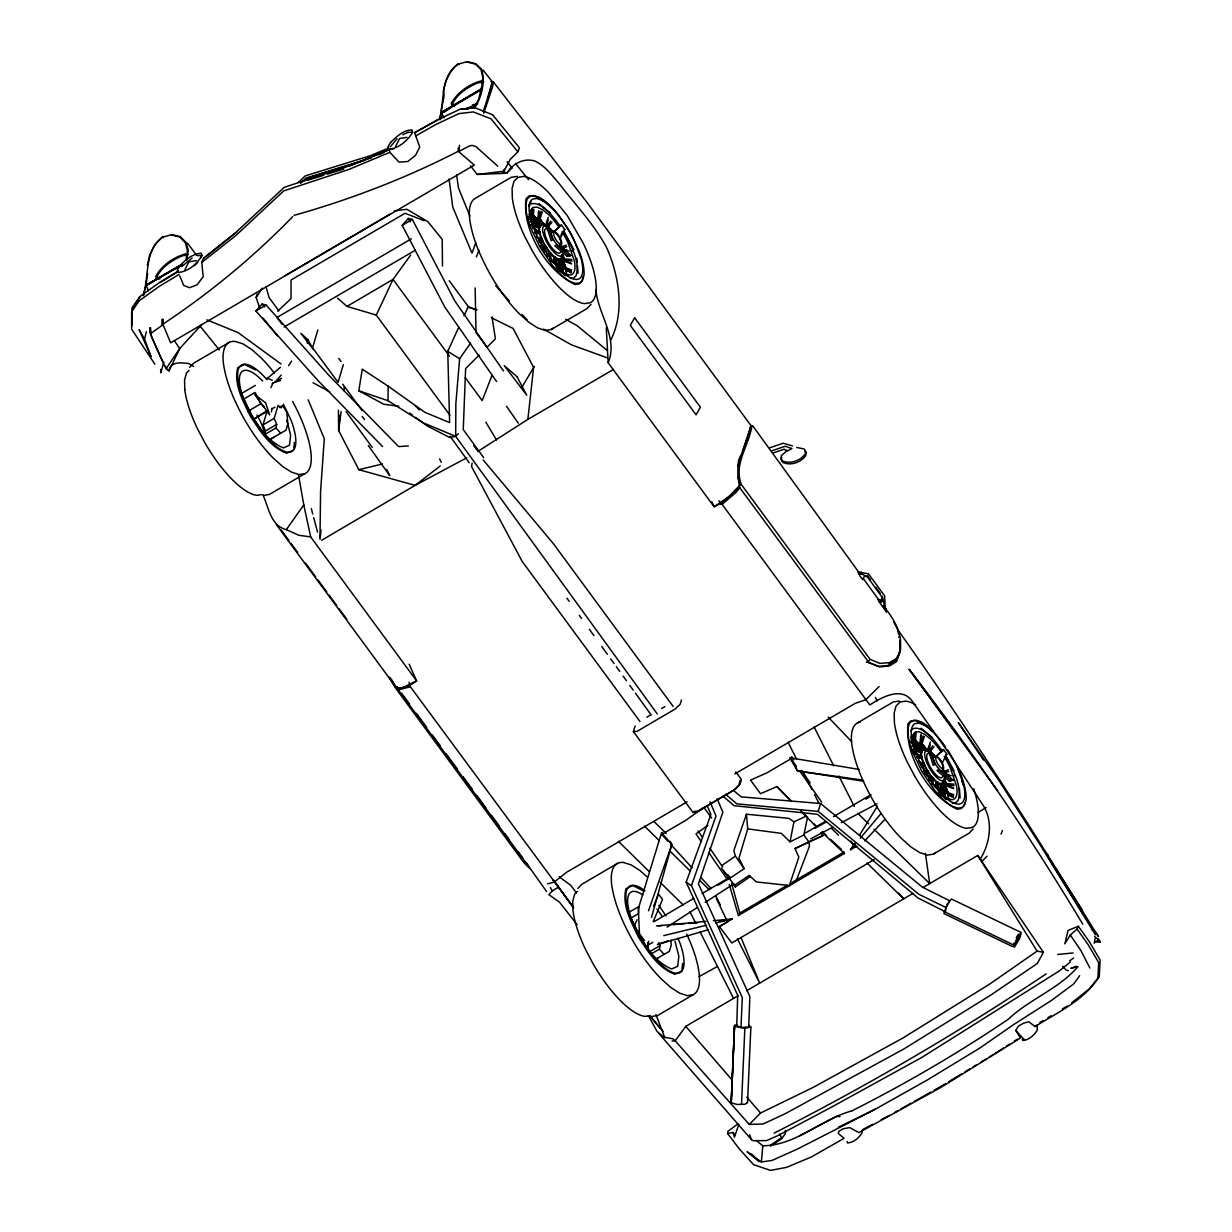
<?xml version="1.0" encoding="UTF-8"?>
<svg xmlns="http://www.w3.org/2000/svg" width="1232" height="1232" viewBox="0 0 1232 1232"><rect width="100%" height="100%" fill="white"/><g stroke="black" fill="none" stroke-linecap="round" stroke-linejoin="round"><path stroke-width="1.5" d="M1078.339 926.233L1077.061 929.067L1070.3 934.996L1064.818 943.82L1068.052 930.422L1078.339 926.233L1089.381 941.772L1100.084 959.928L1099.298 976.329C1084.668 1000.168 1057.903 1012.196 1035.049 1026.549L1035.049 1025.424M657.272 713.959L455.671 436.344L455.855 403.634L459.628 358.728L470.609 343.004M319.981 539.339L320.566 491.707L324.293 438.7L308.2 399.83M458.319 433.679L455.671 436.344L423.146 422.792L387.972 400.677L388.188 386.186L362.27 369.169L358.82 390.775L383.737 404.235L398.829 406.267M550.103 260.121L550.365 252.514L550.796 261.122M932.177 784.769L932.439 777.176L932.824 783.922M532.809 209.24L532.286 222.099L531.577 209.686M914.883 733.902L914.36 746.761L913.651 734.349M734.534 1025.424L731.3 1101.054L734.534 1025.424L736.813 1024.654M647.924 942.434L647.601 949.918L648.71 941.156M731.223 1102.086L734.565 1026.348L744.852 1028.243L750.873 1027.088L748.733 1025.193M741.541 1103.841L744.852 1028.243M747.531 1102.825L750.873 1027.088M717.132 798.675L722.845 812.242L698.421 883.883L749.857 996.488L748.717 1026.903L740.971 1027.534L742.311 997.643L691.445 885.623L686.162 882.204L710.895 814.568L707.214 805.682M1097.866 978.778L1098.667 962.592L1088.102 944.605L1077.061 929.067M538.923 211.288L538.261 224.039L542.326 211.966M921.089 734.118L920.335 748.686L924.4 736.628M731.438 1101.901L731.377 1102.886L737.075 1104.442L745.129 1104.226L747.193 1102.578M1037.144 1024.839L1037.282 1030.168C1034.249 1035.219 1028.812 1040.193 1022.699 1040.409L1022.252 1038.961M149.981 327.635L149.703 332.424L162.593 361.315M557.526 269.993L558.296 258.72M939.6 794.655L940.37 783.383M912.034 741.803L912.465 735.627L914.883 732.208L919.041 731.731L924.57 734.241L930.961 739.493A39.393 13.198 59.7 0 1 940.986 751.643M339.123 424.824L338.646 430.538L358.805 469.685L415.122 485.377L466.82 457.765M339.447 421.021L339.924 415.323M533.887 209.44L532.825 222.068L531.577 209.378M538.584 210.98L537.522 223.608L541.048 211.196M916.115 732.285L914.899 746.715L913.651 734.026M920.658 735.627L919.596 748.255L923.122 735.843M150.504 327.727L151.474 336.351L157.511 350.55L166.074 368.661L169.03 370.878L179.703 348.564L201.725 324.57M1079.663 975.698L1073.734 983.891L1051.45 1000.446L1013.197 1024.885L979.948 1047.97L928.297 1079.417L875.382 1109.17L798.043 1148.763L772.156 1160.405L761.361 1162.007L762.808 1145.729L756.109 1140.509M320.32 537.429L321.013 529.806M1035.049 1026.549L1028.828 1021.775L1023.453 1023.238L1018.31 1026.256L1015.769 1030.399L1020.389 1038.083L941.356 1087.132L858.935 1132.593L849.68 1127.619L843.15 1128.774L838.961 1131.222L838.191 1133.348L844.074 1138.337L811.642 1156.833L786.678 1167.335L770.493 1170.4L753.522 1164.625L739.215 1148.809L727.635 1133.594L727.85 1131.376L737.999 1123.846M885.038 603.695L884.638 595.888L868.36 573.665L857.919 572.279L862.261 572.587M293.786 448.048L294.402 442.319M682.004 969.122L682.62 963.378M478.293 451.128L527.866 419.388L533.61 367.382L513.097 328.436L491.414 317.764M558.496 269.485L559.79 258.643L558.327 269.947L564.071 274.12M940.57 794.147L941.864 783.306L940.401 794.609L943.235 796.657M271.425 411.965L271.887 408.254M341.125 411.519L338.646 430.538L338.415 410.148M343.867 390.59L344.359 386.786M534.534 232.478L539.862 231.739L539.647 233.372L536.028 233.803M781.735 457.472L781.365 460.291L782.874 462.447C790.698 466.004 801.093 462.524 805.774 455.47L806.205 452.745L804.712 450.589M916.608 757.126L921.936 756.402L921.721 758.034L918.102 758.465M307.322 343.358L307.831 339.632L300.885 333.302L313.375 349.518L307.831 339.632M526.002 862.477L546.592 891.568M737.706 466.743L738.63 460.198L740.74 455.501M949.164 902.209L946.007 907.522L945.391 911.788L918.086 898.02L817.386 814.26L734.041 805.697L723.092 796.242M1013.797 943.281C1014.937 949.194 1023.176 925.648 1016.277 937.66M154.385 280.942L145.93 285.254L147.655 273.55M480.834 93.632L482.852 77.354L481.019 69.67L475.352 64.095L467.005 61.954M185.909 260.46L187.449 250.466L185.308 242.673L179.887 237.114L171.464 234.927M449.896 108.093C433.063 121.829 447.031 98.868 443.335 91.645C444.998 81.066 449.526 70.763 458.181 64.095L467.421 61.6L475.845 63.741L481.65 69.3C485.3 81.99 481.958 97.297 474.382 108.046M472.118 463.078L471.563 466.62L522.276 561.561L639.962 721.505M186.679 260.476L188.265 250.358L186.017 242.396L180.396 236.667L171.879 234.588L162.47 237.191C144.036 250.774 149.395 275.321 143.42 294.571M490.952 81.358L493.462 82.051L492.6 86.918L483.714 113.298M1094.278 943.296L1095.125 938.476M1013.058 946.792L943.851 913.528L947.316 903.965L951.443 899.021L1020.681 932.239M491.907 83.514L488.365 96.835M738.03 476.784L739.523 486.363L735.011 491.891L720.951 503.873L718.887 500.731M793.932 821.852L788.942 818.356L746.469 814.213L747.685 828.89L781.365 833.356L790.02 841.841L793.932 821.852L806.375 816.015M274.751 436.759L269.408 439.747L264.757 434.526L265.465 430.984L263.001 424.901L266.867 411.873M264.757 434.526L275.968 427.966L276.676 424.424L274.197 418.356L278.078 405.313M651.389 953.83L659.382 949.148L660.09 945.591L658.858 942.557M820.758 832.755L822.899 835.65L808.839 841.779L803.88 835.019L807.561 817.078M577.161 924.755L559.467 902.117L548.841 894.617L552.259 890.936L558.435 887.163L410.379 686.778L408.962 682.143M440.348 119.612L441.949 112.851L480.819 89.982M143.451 295.665L145.853 285.531L182.259 264.326L146.531 285.116M146.331 331.654L144.575 339.123L151.043 356.695L139.108 329.591L143.543 337.476M442.072 112.127L481.019 89.335L478.647 99.469L473.904 108.123M147.347 264.988L149.888 254.516L155.155 244.367L162.547 236.914L163.471 237.653M439.809 119.335L441.456 112.62L481.05 89.335M543.928 252.622L545.607 245.876L544.359 252.776M926.433 775.559L927.681 770.539L926.926 775.652M439.347 119.612C445.014 100.731 439.562 76.831 458.273 63.818L459.182 64.557M163.81 361.962L160.868 372.865L160.622 369.415M583.152 276.445L581.812 281.266L579.009 283.945L574.99 284.546C546.546 270.855 522.168 230.692 525.956 199.014L528.697 196.242L532.763 195.78L537.86 197.428M651.466 917.486L671.856 844.397L670.023 841.379M964.779 802.71L963.886 805.913L961.083 808.608L957.064 809.208C928.62 795.502 904.242 755.339 908.03 723.677L910.771 720.905L914.837 720.427L924.339 724.909M439.47 119.442L441.456 112.62L443.951 117.887M720.273 503.672L714.098 506.752L608.177 362.778C618.495 337.953 598.059 314.36 595.872 289.797M259.582 307.784L256.164 297.451L257.18 294.017M317.856 329.991L312.558 347.794L338.076 382.351L343.343 364.626M735.827 771.925L741.448 779.563L739.985 784.476L735.242 789.342L697.358 811.78L693.077 812.566L633.417 731.592L635.096 725.941M681.45 699.976L680.187 704.211L675.059 709.108L637.175 731.284L633.417 731.592M667.99 841.379L661.661 834.434L662.262 832.416M747.685 828.89L738.954 858.18L744.143 868.683L729.452 878.57L721.49 868.052M791.36 801.401L776.822 786.617L760.529 793.716L750.519 780.118L766.751 772.926L791.021 758.712L791.622 756.694L793.808 759.79M946.007 907.522L918.887 894.293L818.233 811.411L820.589 803.51L741.125 796.873L733.81 790.651M546.099 226.873L548.225 219.927M928.173 751.52L930.299 744.575M504.227 169.277L503.18 172.511L510.233 159.39L517.84 151.813L519.457 147.855L492.523 114.638M749.118 875.444L750.411 876.46L735.335 886.917L734.426 885.331L749.118 875.444L756.433 881.927L789.342 885.515L798.844 857.102L794.994 848.586L808.839 841.779M545.345 225.933L548.24 217.309M927.419 750.581L930.314 741.957M543.82 251.128L545.607 245.876M926.495 774.035L927.681 770.539M746.469 814.213L733.825 850.634L735.427 856.101L744.143 868.683M738.815 1124.57L734.426 1137.198L732.978 1132.439L727.635 1133.594M742.665 450.912L750.996 425.641L587.156 202.587L493.462 82.051M648.509 910.802L671.856 844.397L661.553 832.74L638.315 908.677L639.47 933.748L644.505 940.601M691.445 885.623L716.008 816.031L710.063 801.832M472.056 253.022L475.721 242.95M476.43 256.857L478.878 250.142M795.949 881.481L809.455 846.245L808.916 842.211L822.899 835.65M1001.046 834.141L1002.417 830.553M491.953 375.544L482.174 400.6L465.249 377.593M179.764 275.953L183.614 285.3L189.42 287.734L197.028 284.854L203.188 276.707L201.771 262.431L203.557 258.119L236.282 232.078L284.253 187.31L349.38 165.873L389.204 149.457L389.897 152.306L398.968 162.116L407.746 161.515L415.446 155.448L419.758 147.07L414.599 132.686L436.806 120.166L459.859 109.325L474.459 107.554L492.477 114.715M653.622 906.121L658.596 894.124L662.523 899.437L653.237 921.675M483.314 111.496L485.5 106.476M483.421 111.588L492.43 81.866L483.16 70.132M388.188 386.186L424.948 412.35L449.618 422.561L447.755 351.32L458.597 327.65M464.017 315.808L467.883 307.353L476.969 309.571M552.152 262L554.415 257.118L556.202 257.827L553.538 262.878M634.064 926.233L637.067 919.75M934.226 786.663L936.489 781.766L938.276 782.474L935.612 787.525M449.926 415.184L376.284 315.099L393.023 279.418L410.703 254.978M611.041 339.57C624.901 311.219 619.018 276.492 607.068 248.479C594.471 224.517 575.375 204.912 559.128 183.506C551.782 175.252 545.021 165.689 534.673 160.961C523.538 157.696 512.543 163.856 506.722 173.235L477.2 174.436L470.424 165.781M270.855 387.664L273.242 382.69M913.744 749.225L922.106 751.736L921.474 752.983L914.283 750.473M184.846 269.9L188.85 261.862L196.335 260.63M395.472 146.608L399.568 138.523L406.96 137.337M560.868 235.004L564.764 229.491L561.407 224.917L553.276 232.14M559.975 238.746L564.764 229.491M942.049 763.409L946.838 754.138L943.481 749.58L935.35 756.787M898.066 655.747L895.11 661.368L887.933 665.496L878.293 666.42L868.129 662.231L879.771 666.912L889.258 665.973L896.48 661.707L900.53 650.573L900.084 640.809M923.199 887.41L977.731 855.455L1043.396 952.29L1037.344 963.486L990.682 995.148L904.026 1048.894L785.308 1113.666L763.132 1123.984L749.272 1124.446L675.198 1040.824L672.872 1038.776L663.832 1037.144L657.103 1031.507L648.448 1015.738M882.42 596.38L881.434 600.046L878.277 599.768L878.986 601.632L881.681 601.77L882.682 597.982L867.497 577.007L867.328 575.359L870.562 579.856M729.236 884.407L738.399 915.515L739.801 913.02L787.094 885.331M480.911 88.843L482.251 86.471M553.445 262.508L556.202 257.827M935.519 787.171L938.276 782.474M521.583 387.787L534.257 366.458M390.221 146.901L397.043 138.769M856.995 845.999L850.557 849.741L854.515 843.304M859.474 835.265L877.323 806.298M288.611 365.688L291.584 361.13M256.164 297.451L262.339 288.103M132.825 307.938L140.094 296.943M166.074 368.661L179.703 348.564L174.559 341.064M269.408 439.747L285.947 430.199L287.811 423.962L286.871 412.381L282.698 405.605L281.142 407.884L279.094 406.175M528.867 205.097L531.038 201.971M262.832 494.663C268.699 507.168 270.578 525.941 286.332 529.621L303.796 504.951L298.606 475.367M738.461 995.533L685.747 1026.348L675.198 1040.824L672.118 1041.009M1070.331 961.961L1059.736 970.662L921.829 1057.426L832.016 1106.86L777.7 1135.735L766.52 1140.586L753.199 1140.74L751.428 1139.585L659.028 1033.679M1099.298 976.329L1089.565 988.68L1071.763 1002.725M546.392 226.626L550.812 221.113M739.046 486.948L739.801 487.78L736.058 492.43L722.106 504.319L720.951 503.873L726.526 498.667M928.466 751.274L932.886 745.76M739.724 485.316L728.728 496.835L714.098 506.752L711.865 501.747M850.557 849.741L855.408 843.966M860.275 838.191L880.942 813.644M547.362 227.627L552.028 222.207M929.436 752.29L934.102 746.869M281.204 375.113L275.059 382.12L272.18 383.599M496.588 381.566L444.644 306.83L402.202 225.333L408.362 218.434L412.335 219.404L454.777 300.901L503.472 370.955M539.385 241.256L541.88 238.484L541.972 240.209L539.477 242.658M921.459 765.919L923.954 763.132L924.046 764.872L921.551 767.305M382.598 446.554L318.21 380.842L255.856 311.003L262.093 304.042L266.081 305.012L328.436 374.851L398.105 446.092M879.124 686.547L865.742 699.73L855.27 703.318L734.749 773.973M1077.861 966.75C1058.611 989.08 1029.459 999.152 1008.253 1019.28C957.895 1053.314 905.227 1083.991 850.958 1111.341M479.618 90.336L481.743 88.026M864.71 840.886L885.1 819.188M986.971 856.194L982.304 861.076L980.333 858.827C990.497 842.796 993.562 819.665 981.95 803.51L947.439 751.15L912.974 702.317C902.532 685.623 882.127 697.066 869.807 704.904L722.106 504.319M151.767 332.794L163.24 324.555L163.225 319.673M189.559 367.367L193.686 363.178L229.337 342.296M591.037 304.427L586.909 308.616L551.258 329.483L545.299 330.453L537.66 327.943L528.867 322.307L519.288 313.729A74.936 25.102 59.7 0 1 490.736 275.306C481.081 257.95 472.688 239.485 469.731 219.681A74.952 25.117 59.7 0 1 475.598 198.167L511.249 177.285L517.209 176.361M577.777 888.426L581.904 884.237L617.555 863.37M973.111 829.074L968.983 833.263L933.332 854.13L927.373 855.116L919.734 852.606L910.941 846.969L901.362 838.391A74.936 25.102 59.7 0 1 872.81 799.953C863.155 782.597 854.762 764.148 851.805 744.344A74.952 25.117 59.7 0 1 860.46 721.983M507.091 161.762L511.958 167.922L506.722 173.235L503.226 171.325L477.2 174.436M749.272 1124.446L760.56 1113.004L813.289 1087.332L903.102 1037.898L989.681 984.075L1037.067 951.15L1043.396 952.29M189.112 370.401L186.463 373.034L184.569 379.995L184.785 389.558M479.156 355.047L465.619 368.537L463.263 429.598L483.56 457.457M487.287 346.962L495.403 338.877L492.03 316.809M577.331 891.46L574.682 894.093L572.788 901.054L573.003 910.617A72.426 24.27 59.7 0 0 585.6 949.595L593.069 963.809A72.426 24.27 59.7 0 0 645.168 1016.385L649.48 1015.769M194.363 265.727L197.767 262.37M181.766 266.574L192.069 258.073M300.639 183.306L306.013 178.101L371.525 157.835M303.565 181.089L306.244 178.486L364.487 160.468M298.452 182.428L305.182 175.93L370.724 155.571L388.157 148.225M292.723 216.647C253.484 257.011 209.733 293.108 162.87 324.185L170.632 342.85L474.351 165.073L458.227 151.305L458.227 147.917M553.461 232.509L561.407 224.917M935.535 757.172L943.481 749.58M277.754 311.157L291.029 298.621L291.06 280.003L405.035 213.275L424.208 220.667M735.473 491.306L721.567 502.394M539.077 241.025L541.88 238.484M921.151 765.688L923.954 763.132M267.39 378.393L280.403 367.321M781.227 1137.921L770.601 1145.19M205.898 256.81L236.821 232.016M201.771 262.431L235.743 235.651L283.714 190.898L348.841 169.462L389.897 152.306M751.505 425.502L750.611 426.21C747.377 446.138 731.977 464.341 740.263 485.054M440.255 465.973L415.122 485.377L321.598 540.294M942.603 781.719L943.727 780.872M1100.376 941.987L1095.34 942.003L1098.559 939.954L1100.376 941.987L1098.205 938.815M707.892 825.332L696.003 833.925L701.362 841.718M1069.638 960.868L1073.642 958.003M787.171 450.358L781.257 455.809L780.888 458.627L782.32 460.83C790.143 464.387 800.507 460.891 805.22 453.853L805.651 451.143L804.142 448.972L796.719 447.478M721.86 865.511L735.427 856.101M411.396 684.468L416.601 680.896L409.163 664.187M866.312 662.308L869.345 660.337M667.066 927.095L697.297 907.507M705.258 902.348L733.887 883.791M994.085 1054.115L1003.433 1048.093M1006.559 1046.076L1009.67 1044.074M1014.352 1041.055L1017.463 1039.053M1046.199 973.881C958.758 1032.339 867.898 1085.438 774.127 1133.117M861.584 572.295L858.535 574.189L862.492 574.312L867.497 577.007M977.946 812.581L986.077 807.545M789.342 885.515L791.468 884.206M945.668 1083.59L934.164 1090.212M948.886 1081.634L961.807 1073.765M965.041 1071.809L969.877 1068.852M973.111 1066.897L976.329 1064.925M981.18 1061.984L986.016 1059.027M989.25 1057.071L992.484 1055.1M178.548 270.917L159.929 282.22L139.601 296.773L131.978 308.015L132.07 325.618M160.252 282.451L177.654 271.918M179.117 274.397L159.298 286.363L139.062 300.87L131.639 311.865L131.624 329.16L154.909 364.256M1039.87 1022.514L1043.088 1020.573M1047.908 1017.663L1051.127 1015.738M1062.369 1008.946L1067.189 1006.036M717.886 885.284L729.406 878.416M281.635 378.224L275.059 382.12L280.557 380.519M441.533 112.358L481.127 89.058M390.205 213.998L284.638 275.906M874.196 859.613L731.793 942.957L719.396 926.556L732.301 918.964L713.343 920.704M458.227 151.305C405.959 178.163 350.689 199.43 294.078 215.354M255.856 311.003L266.081 305.012M402.202 225.333L412.335 219.404M411.365 238.808L276.984 317.471L282.066 324.278M284.099 327.004L415.169 250.296M337.553 298.129L346.977 306.383L393.023 279.418L449.449 356.11M240.594 394.04L255.363 385.4M243.613 399.168L255.101 392.454L260.814 403.773L264.495 407.253M547.778 224.116L552.675 239.886L551.151 240.764L546.269 224.994L547.778 224.116L550.889 232.371M547.301 229.429L548.81 228.551M247.694 411.442L260.814 403.773M266.651 410.964L253.407 419.373L268.16 410.733M271.671 409.055L274.875 407.191M279.495 407.484L282.698 405.605M263.001 424.901L274.197 418.356M265.465 430.984L276.676 424.424M568.583 255.424L556.402 244.952L554.893 245.83L567.074 256.302L570.909 255.548L560.329 245.214M570.909 255.548L567.074 256.302M292.631 401.432A76.03 25.472 59.7 0 1 304.011 426.087A75.706 25.364 59.7 0 1 310.864 452.098A74.936 25.102 59.7 0 1 304.997 473.612L269.346 494.494L263.386 495.433M402.956 687.518L416.601 680.896L310.68 536.906L303.796 504.951M646.815 717.193L650.111 715.253M661.63 708.508L664.926 706.583M661.661 834.434L685.931 820.235L703.842 807.437L711.619 818.017M857.672 722.814L893.323 701.947L899.283 701.008M628.936 912.342L638.777 906.583L638.515 913.636L630.322 918.425M929.852 748.763L934.749 764.533L933.225 765.426L928.343 749.657L929.852 748.763L932.963 757.018M929.375 754.092L930.884 753.214M654.254 921.582L693.862 898.359M702.117 893.523L730.16 877.076M945.329 755.031L946.838 754.138M648.017 945.144L652.821 942.341M648.894 952.151L660.09 945.591M950.657 780.072L938.476 769.615L936.967 770.493L949.148 780.965L952.983 780.21L942.403 769.861M952.983 780.21L949.148 780.965M656.025 959.05L669.376 951.381L671.224 945.129L670.824 940.17M791.991 882.466L844.182 851.928L844.382 853.483L738.399 915.515M719.396 926.556L727.481 921.813L716.331 898.374M686.717 934.133A76.03 25.472 59.7 0 1 692.23 947.162A75.706 25.364 59.7 0 1 699.083 973.157A74.936 25.102 59.7 0 1 693.216 994.686L657.565 1015.553L651.605 1016.492M913.097 893.323L746.654 990.744M527.866 419.388L613.459 369.446M687.117 801.847L566.489 872.348L554.2 882.081L547.655 883.868M805.666 832.878L825.301 821.405M833.479 816.631L871.116 794.64M145.93 285.254L182.336 264.048M145.853 285.531L182.09 264.942M546.531 254.5L549.718 252.668L551.459 253.823L546.9 256.425M928.605 779.163L931.792 777.315L933.533 778.47L928.974 781.088M814.922 828.397L826.41 821.775M865.834 799.106L869.114 797.212M415.8 135.874L435.989 124.417L458.966 113.621L473.227 111.927L491.014 118.796L517.84 151.813M437.653 120.074L414.599 132.686M894.494 1112.527L897.805 1110.663M901.1 1108.815L911.018 1103.225M914.329 1101.362L930.868 1092.076M889.15 663.601L896.249 659.536L899.283 653.853L900.376 648.448L899.976 640.147M655.501 959.42L658.165 957.926M699.037 976.591L717.517 966.427M862.585 1129.621L872.687 1124.246M881.111 1119.78L889.535 1115.314M810.718 838.807L832.817 827.149M841.317 822.668L877.015 803.834M762.808 1145.729C795.81 1145.745 820.866 1119.303 851.589 1110.987M799.46 1135.873L835.866 1116.746M1076.691 966.196L1070.901 968.367L1077.692 966.673M464.603 109.217L475.429 104.936M467.606 109.063L470.439 107.661A17.972 5.067 -36.3 0 1 474.751 106.506M790.02 841.841L803.88 835.019M838.407 1127.188L875.382 1109.17M293.586 449.973L286.763 453.253C269.731 447 259.906 430.661 250.358 416.277C243.289 401.247 233.572 384.954 237.73 367.737L244.537 364.487L255.486 369.908M681.804 971.032L674.982 974.312C657.95 968.059 648.124 951.72 638.576 937.336C631.508 922.306 621.806 906.013 625.948 888.796L632.755 885.546L643.705 890.967M770.493 1146.176L781.458 1138.922L785.369 1133.686L785.154 1132.177M794.994 848.586L808.916 842.211M402.787 134.735L407.977 132.363L411.334 132.194M547.039 255.794L551.459 253.823M929.113 780.457L933.533 778.47M378.501 154.893L383.737 152.691M349.919 165.812L389.528 149.642M561.376 246.939L566.273 245.122M943.45 771.602L948.347 769.784M410.379 686.778L399.091 689.658L397.104 687.102M410.641 685.5L399.291 688.395M667.99 940.832L657.349 944.559L708.446 929.729M561.915 248.371L566.751 246.708M943.974 773.034L948.825 771.355M769.831 447.74L783.182 443.212L792.546 445.938M771.848 450.804L785.2 446.261L791.883 448.54L787.479 450.958L784.137 449.218L772.449 453.191M307.353 180.349L323.739 175.252M327.373 174.128L343.759 169.046M510.464 168.353L511.958 167.922M663.786 935.612L706.383 925.263M715.638 923.014L732.301 918.964M1073.103 952.952L1057.626 954.492M358.805 469.685L382.505 463.956M472.272 104.92L477.646 103.719M534.95 232.756L539.862 231.739M917.024 757.418L921.936 756.402M865.742 576.299L864.171 576.607L862.739 579.718L859.582 575.575M455.671 436.344L449.742 437.499L427.273 425.995L415.477 417.34M304.997 473.627L299.037 474.597L291.399 472.087L282.605 466.451L273.027 457.873A74.936 25.102 59.7 0 1 244.475 419.45C234.819 402.094 226.411 383.629 223.469 363.84A74.952 25.117 59.7 0 1 235.358 341.464L242.935 343.836L251.728 349.472L261.307 358.05A74.936 25.102 59.7 0 1 274.459 373.25M693.216 994.686L687.256 995.672L679.617 993.146L670.824 987.51L661.245 978.932A74.936 25.102 59.7 0 1 632.694 940.509C623.038 923.153 614.629 904.688 611.688 884.899A74.952 25.117 59.7 0 1 623.577 862.523L631.154 864.895L639.947 870.531L646.785 876.66M523.646 176.453L517.964 177.362L513.99 181.32L512.112 188.28L512.312 197.844A72.426 24.27 59.7 0 0 524.909 236.821L532.393 251.035A72.426 24.27 59.7 0 0 584.492 303.611L590.22 302.779A72.426 24.27 59.7 0 0 595.888 282.22A72.426 24.27 59.7 0 0 583.26 243.274L567.151 215.369L548.502 192.392A72.426 24.27 59.7 0 0 523.646 176.376M203.557 258.119L204.42 257.996M261.261 494.71L256.949 495.326A72.426 24.27 59.7 0 1 232.093 479.402A72.288 24.224 59.7 0 1 204.851 442.75L197.382 428.536A72.426 24.27 59.7 0 1 184.754 389.481M972.294 827.442L966.566 828.274A72.426 24.27 59.7 0 1 914.498 775.698M394.194 210.918L406.791 209.286L427.843 221.637L442.211 239.362L442.488 266.004M570.293 278.432L573.727 278.016L576.068 275.722C580.21 261.523 571.633 247.278 565.596 234.881A43.613 14.615 59.7 0 0 563.655 231.601M952.367 803.095L955.801 802.679L958.142 800.384C962.284 786.185 953.707 771.925 947.67 759.543A43.613 14.615 59.7 0 0 945.729 756.263M460.522 109.386L472.996 107.985M656.502 925.925L705.767 921.397M658.381 925.848L662.169 925.54M673.519 924.631L684.884 923.707M688.673 923.399L698.128 922.629M718.964 920.935L724.632 920.489M398.875 446.585L408.316 445.922M390.79 148.949L394.055 148.841M197.351 255.655L200.616 255.532L201.186 257.55M545.206 247.478L546.608 247.54L545.037 246.107L539.662 245.661M927.28 772.125L928.682 772.202L927.111 770.755L923.523 770.462M836.497 1116.377L839.993 1116.608M563.994 250.589L569.199 251.005M946.068 775.251L951.273 775.667M561.515 258.658L571.91 259.505M943.589 783.306L953.984 784.168M818.233 811.411L736.813 803.849L725.633 794.255M561.669 249.295L566.859 249.85M409.132 685.269L410.102 685.362L404.004 687.61L397.844 688.149L395.626 686.717L276.338 524.57M945.483 774.143L948.933 774.497M572.095 261.061L559.99 259.567L571.586 263.956M954.169 785.708L942.064 784.23L953.66 788.619M310.68 536.906L298.791 535.273L286.332 529.621M862.616 780.072L797.397 770.924L789.774 757.695L859.197 769.476M541.279 246.785L546.608 247.54M923.353 771.432L928.682 772.202M863.694 781.242L797.397 770.924L796.072 767.598M158.851 279.187L156.156 278.601L155.863 276.107C162.054 265.25 173.466 257.211 185.431 253.946L188.111 254.577M483.652 81.589L480.973 80.958C468.945 84.223 457.596 92.323 451.312 103.18L451.697 105.613L454.3 106.245M160.098 278.632L157.711 278.016L157.419 275.799C162.224 266.805 171.387 260.891 180.38 256.595A17.972 5.067 -36.3 0 1 187.095 256.01M635.958 930.406L639.377 931.346M530.761 224.455L540.032 227.073L539.4 228.336L532.209 225.81M912.835 749.102L922.106 751.736M346.977 306.383L376.284 315.099M531.67 224.563L538.353 226.565M1068.375 970.724L1066.019 969.969L1062.692 966.35M358.82 390.775L387.972 400.677M952.89 797.335L942.11 790.266L953.691 794.686M607.237 357.834L571.479 344.852L543.589 329.16M571.617 270.024L560.036 265.619L570.816 272.688M206.884 319.843L238.115 332.64L281.127 364.025M267.051 378.116L272.287 380.303M561.438 259.213L571.34 263.371M943.512 783.86L953.414 788.033M537.475 237.976L542.527 240.132L536.259 236.359M919.549 762.639L924.601 764.779L918.333 761.022M571.463 271.271L560.036 265.619L571.032 272.703M941.926 790.867L953.537 795.934M740.971 1027.534L736.751 1025.686L737.706 995.333L686.162 882.204M529.483 216.324L537.676 221.837M911.557 740.971L920.935 747.485M944.189 911.572L1013.258 944.805M476.399 310.372L468.068 306.26L449.203 280.727M949.949 900.885L922.46 887.194L820.589 803.51M536.274 236.944L542.527 240.132M919.919 762.408L924.601 764.779M313.051 382.782L329.791 391.776M565.673 319.257L577.161 325.71L607.453 350.627M558.897 269.716L568.26 275.229M940.971 794.363L950.334 799.891M396.858 686.932L399.029 688.241M193.424 366.366L188.635 363.502C182.321 362.932 173.712 361.222 169.754 367.783L169.03 370.878L167.521 369.523M528.42 216.986L540.74 224.44L529.806 217.741M910.494 741.649L924.354 750.026L911.88 742.388L921.798 752.475L912.804 744.236M447.755 351.32L459.628 358.728M539.323 198.367L543.728 201.201M942.11 790.266L953.106 797.366M558.358 269.839L566.089 274.905M940.432 794.501L949.718 800.569M546.854 203.68L541.464 200.077L536.798 198.491L533.086 198.937A46.231 15.492 59.7 0 0 529.283 211.735L530.669 219.111L537.137 236.405M559.282 270.024L565.334 274.043L570.2 274.998A38.808 12.998 59.7 0 0 574.374 260.907L567.659 241.842A39.393 13.198 59.7 0 0 562.085 231.816M941.356 794.671L947.408 798.706L952.274 799.66A38.808 12.998 59.7 0 0 956.448 785.554L949.733 766.489A39.393 13.198 59.7 0 0 944.159 756.463M528.59 217.587L539.693 225.056M912.25 743.312L921.767 749.703M532.532 227.812L540.078 233.064L532.224 226.703M914.606 752.475L922.152 757.726L912.85 750.257M761.361 1162.007L747.085 1151.751L759.143 1161.607L756.556 1159.035M409.563 413.013L412.52 415.184M559.174 876.768L570.77 885.3L576.437 892.877M1091.537 929.328L1095.602 932.393L1098.513 936.551L1091.768 926.125C1029.86 825.255 965.98 725.525 897.327 629.09M532.64 227.242L540.078 233.064M914.714 751.905L922.152 757.726M561.669 272.241L565.981 275.691M940.863 794.594L946.623 799.198M539.015 203.634L550.596 213.228M921.089 728.281L932.67 737.891M530.776 214.045L544.852 225.795L530.73 213.521M912.85 738.692L926.926 750.442L912.804 738.184M935.103 743.004L936.428 744.159M942.803 781.073L948.532 793.624M1094.524 936.335L1098.559 939.954M929.636 729.329L932.193 731.654M530.73 219.589L539.724 227.812L529.129 217.048M822.56 831.939L826.61 835.681M830.661 839.439L841.471 849.433M530.345 213.536L542.203 224.578M912.419 738.199L922.968 748.009M497.728 166.135L475.814 146.5L472.025 145.345L468.868 146.223L459.136 151.367L459.459 145.314M821.775 832.062L844.382 853.483M857.734 813.289L868.606 823.9M874.027 829.213L929.698 883.59L925.401 853.345M831.692 828.535L838.484 835.173M867.035 863.016L903.734 898.836L898.559 893.154M654.084 821.621L666.219 833.54M644.475 826.087L659.305 840.655M670.085 851.25L690.305 871.116M699.745 880.403L709.185 889.673M618.418 841.333L649.433 871.794M660.213 882.389L683.129 904.919M751.381 1153.891L753.969 1156.463M528.513 866.219L397.135 688.349M530.068 868.822L523.877 862.616L395.395 687.81L389.081 677.184M777.238 786.817L790.544 800.199M802.525 812.227L806.513 816.246M800.615 810.81L816.462 826.934L814.337 824.023M538.569 218.742L546.038 226.395M920.643 743.404L928.112 751.058M828.181 717.101L851.62 741.572M415.446 405.898L419.327 409.963M509.386 300.962L495.711 285.762M522.106 314.514L527.188 319.935M538.338 217.694L545.945 225.98M531.377 214.26L541.572 225.379L532.501 214.229M920.412 742.342L928.019 750.642M913.451 738.907L923.646 750.042L914.575 738.892M563.686 233.556L564.764 234.727M1015.769 1030.399L1024.901 1040.409M670.531 844.166L692.061 867.775M700.931 877.507L711.08 888.611M262.093 304.042L264.649 306.907M275.968 427.966L280.619 433.187M659.382 949.148L664.033 954.369M685.747 1026.348L731.885 1079.786M746.838 1097.111L760.56 1113.004M538.276 217.925L545.761 226.673M540.294 220.513L545.175 226.211L540.54 219.496M920.35 742.573L927.835 751.335M483.129 459.859L553.214 543.451L673.165 706.475M649.711 1015.368L663.17 1031.4M650.357 1016.508L659.921 1028.196M515.53 163.502L528.574 179.687M263.001 318.118L277.369 335.843M200.123 326.187L219.342 349.95M532.578 214.414L540.679 224.578M914.652 739.061L922.753 749.241M732.978 1132.439L735.365 1135.442M850.773 841.102L855.347 846.985M473.627 445.537L478.201 451.605M164.98 366.15L166.674 368.399M187.449 243.12L196.458 255.101M878.277 599.768L880.464 602.694M882.666 605.636L886.501 611.857L878.986 601.632M956.633 734.01L909.185 669.361C972.11 750.735 1029.844 835.974 1082.759 924.169M869.053 662.693L739.801 487.78M909.185 669.361L996.934 789.835M487.241 347.609L476.029 332.486L475.136 287.903M362.208 416.447L364.456 419.481M573.342 907.645L553.23 879.894L573.573 907.399M729.452 878.57L734.426 885.331M723.554 870.916L729.975 879.648M733.194 884.006L735.335 886.917M338.785 358.45L341.064 361.53M362.146 410.672L342.712 384.168M278.817 310.818L269.1 297.59L265.989 286.563M401.647 693.277L409.609 704.088M416.431 713.374L426.657 727.28M432.34 735.011L440.317 745.837M446.015 753.584L457.395 769.061M463.093 776.807L472.21 789.188M476.753 795.379L485.87 807.761M281.096 529.868L288.842 540.401M291.06 543.404L297.697 552.429M305.521 563.055L315.577 576.73M317.81 579.764L326.757 591.93M328.99 594.964L336.813 605.59M339.046 608.639L346.87 619.265M346.1 411.657L372.218 447.339M491.445 815.353L499.253 825.994M504.827 833.602L509.278 839.685M518.195 851.836L522.661 857.919M553.245 879.894L573.496 907.645M859.813 573.665L752.706 425.81L751.843 426.38C748.717 446.107 733.394 464.094 741.418 484.607L870.054 659.289L879.817 663.417L889.427 662.631L896.603 658.519C907.06 640.671 895.079 619.388 883.036 605.821M863.124 578.27L879.725 601.231M450.111 436.267L469.207 462.739M566.936 598.213L569.184 601.324M579.286 615.338L581.535 618.449M589.404 629.352L593.886 635.573M601.755 646.477L607.376 654.269M610.733 658.935L614.106 663.601M616.354 666.712L619.727 671.394M623.099 676.06L626.472 680.726M629.829 685.408L633.202 690.074M635.45 693.185L651.174 714.991M875.952 587.371L880.264 593.377M368.306 445.491L389.774 475.721L386.648 469.361M801.462 770.601L810.194 782.967M954.122 775.051L954.738 775.944M572.048 250.389L572.664 251.282M791.021 758.712L796.488 766.443M799.768 771.093L821.605 802.017M506.568 406.344L518.241 423.13M740.001 780.349L738.83 785.277L733.702 790.174L697.959 811.103L694.186 811.411M922.614 744.143L927.249 750.858M708.862 852.652L727.096 879.186M698.113 831.015L702.379 837.267M709.848 848.201L722.645 866.958M727.973 874.766L730.114 877.892M1070.3 934.996L1080.988 950.734L1089.889 968.013M658.812 905.335L665.958 915.884M983.413 760.052L958.327 722.63L998.397 779.687L1042.257 848.247L1095.417 934.78M779.548 1133.933L782.074 1138.291M922.706 744.39L926.772 750.719M540.632 219.727L544.698 226.057M1048.355 857.087L1046.338 853.915L1047.985 854.946L1048.062 857.272L1082.635 913.297L1081.804 909.432L1055.454 868.19M1050.388 860.259L1053.422 865.018M977.731 855.455L1037.067 951.15M543.682 249.619L542.573 248.279L543.374 249.68M485.824 422.16L496.481 439.901M391.853 680.218L395.626 686.717M390.313 677.646L395.857 687.333M945.822 755.971L954.092 770.893M563.748 231.308L573.866 249.557M875.321 697.466L877.138 700.777M550.442 887.625L552.259 890.936M893.878 622.283L897.081 628.135M914.467 775.683L906.983 761.468A72.426 24.27 59.7 0 1 894.386 722.506L894.186 712.943L896.064 705.982L900.038 702.024L905.72 701.116A72.426 24.27 59.7 0 1 915.669 704.827M408.362 218.434L410.102 221.775M814.059 726.895L833.756 765.857M838.9 776.021L854.315 806.513M788.018 742.141L796.58 759.081M802.571 770.939L811.996 789.573M814.568 794.655L818.849 803.125M715.931 896.295L720.212 904.812M737.383 938.861L759.697 983.151L741.002 937.46M689.874 911.541L695.864 923.461M700.146 931.977L733.548 998.397M549.919 230.199L550.381 231.154M439.655 458.905L441.272 462.293M677.846 938.26L679.402 941.525A50.173 16.817 59.7 0 1 679.818 972.679A50.173 16.817 59.7 0 1 652.098 954.738L639.839 936.659L630.476 917.039A50.173 16.817 59.7 0 1 644.906 890.767M283.375 404.127L291.183 420.466A50.173 16.817 59.7 0 1 291.599 451.62A50.173 16.817 59.7 0 1 263.879 433.679L251.621 415.6L242.257 395.98A50.173 16.817 59.7 0 1 241.195 365.196A50.173 16.817 59.7 0 1 266.99 379.687M243.428 398.167C252.329 417.325 262.924 439.223 283.452 447.924L289.489 445.199L290.629 435.204L286.794 420.204M944.236 784.276L947.839 792.268M561.453 258.012L565.765 267.606M957.31 766.674L961.484 776.422A51.159 17.14 59.7 0 1 966.042 800.138L964.656 804.819L961.915 807.607L957.926 808.1L952.906 806.498A51.159 17.14 59.7 0 1 934.179 789.62L921.921 771.54L912.573 751.92A51.159 17.14 59.7 0 1 908.015 728.204L909.401 723.523L912.127 720.797L916.131 720.243L921.151 721.844A51.159 17.14 59.7 0 1 933.332 731.377M956.787 766.181L963.255 783.49A45.969 15.4 59.7 0 1 957.141 804.049A46.262 15.492 59.7 0 1 947.069 798.921A45.969 15.4 59.7 0 1 919.211 761.053L912.743 743.758L911.357 736.397A46.231 15.492 59.7 0 1 915.16 723.584L918.872 723.153L923.538 724.739L928.928 728.328A45.969 15.4 59.7 0 1 945.652 747.069M469.977 216.108L458.427 187.911L456.656 174.836M471.64 252.375L452.745 207.007L449.049 178.948M566.458 268.976L561.345 256.949L565.18 268.037L562.454 256.071M146.346 285.762L148.425 290.814M944.343 779.24L946.453 784.399M564.379 259.736L562.269 254.577A19.789 6.622 59.7 0 1 552.367 254.916A19.789 6.622 59.7 0 1 539.616 231.524A19.789 6.622 59.7 0 1 547.408 227.104M928.343 749.657L931.454 757.911M546.269 224.994L548.748 231.601M749.641 1134.764L751.428 1139.585M945.021 779.825L946.792 784.692M562.947 255.163L564.718 260.029M913.605 750.057L915.299 754.877M943.419 781.612L947.254 792.684L944.143 779.024M944.574 779.871L945.56 782.797M562.5 255.209L563.486 258.135M940.925 783.29L946.315 799.476L941.171 783.321L944.882 797.427M558.851 258.628L564.241 274.813M655.917 1014.583L664.895 1037.868M944.451 779.486L945.622 783.121M562.377 254.824L563.548 258.458M564.318 274.813L559.097 258.658L562.808 272.765M961.622 780.226L963.101 784.83M264.772 433.864L262.016 425.132A33.741 11.304 59.7 0 0 257.041 415.122M847.092 1141.494L847.554 1142.926C853.668 1142.68 859.089 1137.767 862.123 1132.685L861.769 1131.145M944.313 782.52L948.455 796.873M886.501 611.857L882.62 598.121M562.239 257.858L566.381 272.21M731.639 883.436L739.801 913.02M951.612 768.583L952.059 770.246M898.713 636.528L898.975 637.529M311.296 508.508L312.728 513.975M313.698 517.609L317.548 532.162M883.837 601.955L885.947 610.025M675.013 941.263L678.847 956.263L677.708 966.258L671.671 968.983C651.143 960.282 640.548 938.384 631.646 919.226A44.337 14.861 59.7 0 1 642.827 894.986M944.251 779.163L948.686 796.919M562.624 256.287L566.612 272.272M938.538 790.929L937.198 781.719L939.862 794.902M556.725 268.099L555.124 257.057L557.434 268.453M937.198 781.719L939.77 794.548M555.124 257.057L557.696 269.885M912.342 743.45L912.974 746.746M530.9 222.099L530.391 210.98L532.809 207.546L536.967 207.084L542.496 209.579L548.887 214.845A39.393 13.198 59.7 0 1 558.912 226.996M785.354 1130.452L785.6 1132.1M944.959 797.951L942.865 783.521A36.421 12.197 59.7 0 1 945.098 796.873M560.791 258.874L562.885 273.288M897.882 629.614L898.513 634.218M881.434 600.046L881.681 601.77M453.253 105.028L452.96 102.826C457.765 93.817 466.928 87.903 475.922 83.607A17.972 5.067 -36.3 0 1 482.636 83.021M945.221 795.872L943.912 782.751L945.19 797.35M561.838 258.089L563.147 271.225M561.807 258.042L563.116 272.703M959.405 788.557L960.113 797.92M576.899 258.289L577.192 262.031M577.469 265.773L578.039 273.273M911.095 736.89L911.418 742.234M529.129 214.014L529.452 219.358M606.283 327.897L608.177 362.778M932.439 777.176L932.655 784.414M550.365 252.514L550.581 259.752M162.855 319.103L162.87 324.185M161.962 319.442L161.977 324.524M553.584 327.789A74.936 25.102 59.7 0 1 551.258 329.468M562.608 250.958A17.233 5.775 59.7 0 1 553.168 251.405A17.233 5.775 59.7 0 1 542.634 229.137A17.233 5.775 59.7 0 1 553.815 232.386M560.806 244.429A17.233 5.775 59.7 0 1 562.223 248.849M559.513 225.271A43.613 14.615 59.7 0 0 549.564 213.074C544.575 208.685 538.723 202.14 531.377 203.819A42.027 14.076 59.7 0 0 528.959 206.083M537.229 236.452A45.969 15.4 59.7 0 0 565.088 274.305A46.262 15.492 59.7 0 0 575.067 279.387A45.969 15.4 59.7 0 0 581.181 258.828L574.713 241.534A45.969 15.4 59.7 0 0 546.931 203.788M531.146 225.641A25.194 8.439 59.7 0 1 541.002 226.226M560.052 260.352A25.194 8.439 59.7 0 1 556.279 267.298M561.592 243.536A6.961 2.341 59.7 0 0 558.481 235.297A6.961 2.341 59.7 0 0 553.676 232.771A6.961 2.341 59.7 0 0 556.695 240.856A6.961 2.341 59.7 0 0 561.392 243.243M529.837 221.714A28.475 9.533 59.7 0 1 540.124 224.116M561.191 267.175A28.475 9.533 59.7 0 1 558.974 269.885M561.191 260.399A28.475 9.533 59.7 0 1 561.453 265.835M562.87 253.7A20.805 6.976 59.7 0 1 548.24 250.727A20.805 6.976 59.7 0 1 538.692 226.765A20.805 6.976 59.7 0 1 550.92 230.076M559.805 244.09A20.805 6.976 59.7 0 1 561.145 247.324M560.683 251.636A13.952 4.682 59.7 0 1 550.981 246.693A13.952 4.682 59.7 0 1 544.775 229.999A13.952 4.682 59.7 0 1 552.398 232.432M561.299 260.63A36.421 12.197 59.7 0 1 563.024 272.226M547.085 251.852A11.242 3.773 59.7 0 1 544.867 249.249M543.82 247.709A11.242 3.773 59.7 0 1 540.155 239.562M243.412 398.167A44.337 14.861 59.7 0 1 256.364 375.221A44.629 14.953 59.7 0 1 262.616 380.996M656.964 909.216A44.629 14.953 59.7 0 1 662.077 916.331M972.356 827.473A72.426 24.27 59.7 0 0 977.962 806.883A72.426 24.27 59.7 0 0 973.742 788.757M935.658 852.452A74.936 25.102 59.7 0 1 933.332 854.13M944.189 781.858A19.789 6.622 59.7 0 1 925.94 767.613A19.789 6.622 59.7 0 1 927.619 750.396M935.843 756.987A17.233 5.775 59.7 0 0 924.785 752.583A17.233 5.775 59.7 0 0 932.562 772.772A17.233 5.775 59.7 0 0 944.544 778.87M942.649 751.489A43.613 14.615 59.7 0 0 931.638 737.737C926.649 733.348 920.797 726.803 913.451 728.482A42.027 14.076 59.7 0 0 911.033 730.73M947.547 749.857A45.969 15.4 59.7 0 1 956.771 766.258M913.975 748.779A25.194 8.439 59.7 0 1 921.336 749.564M942.126 785A25.194 8.439 59.7 0 1 938.353 791.945M911.911 746.376A28.475 9.533 59.7 0 1 922.198 748.763M943.45 785.292A28.475 9.533 59.7 0 1 943.435 792.068M943.265 791.837A28.475 9.533 59.7 0 1 941.048 794.548M944.374 776.145A20.805 6.976 59.7 0 1 944.621 782.659M944.867 782.782A20.805 6.976 59.7 0 1 930.314 775.375A20.805 6.976 59.7 0 1 920.997 750.334A20.805 6.976 59.7 0 1 935.55 757.757M942.757 776.283A13.952 4.682 59.7 0 1 929.898 766.273A13.952 4.682 59.7 0 1 931.069 754.107M932.378 755.062A13.952 4.682 59.7 0 1 934.472 757.079M930.237 777.484A11.242 3.773 59.7 0 1 926.941 773.912M925.894 772.372A11.242 3.773 59.7 0 1 922.229 764.21M924.924 771.817A11.396 3.819 59.7 0 1 923.492 769.215M1014.09 945.006L1014.506 947.085L1019.773 938.183L1021.189 932.793L1017.232 937.675L1014.09 945.006M527.327 198.86L525.925 203.542A51.159 17.14 59.7 0 0 530.484 227.273L539.847 246.877L552.105 264.957A51.159 17.14 59.7 0 0 570.832 281.851L575.852 283.452L579.841 282.944L582.582 280.172L583.968 275.491A51.159 17.14 59.7 0 0 579.425 251.759L570.062 232.14L557.803 214.06A51.159 17.14 59.7 0 0 539.077 197.182L534.057 195.58L530.053 196.134L527.327 198.86M634.603 317.748L630.337 325.448L696.111 414.845L700.377 407.161L634.603 317.748M201.956 255.64C196.935 264.018 187.988 271.856 177.932 272.472L177.239 270.116C182.336 261.738 191.283 253.9 201.355 253.222L201.956 255.64M390.559 142.481L387.957 146.777L388.557 149.195C398.66 148.564 407.576 140.664 412.674 132.301L411.981 129.93C403.326 130.007 396.427 136.798 390.559 142.481M925.756 774.281L924.647 772.926L925.756 774.281M265.542 402.741L254.639 394.486L269.685 414.938L265.542 402.741M516.978 376.622L504.227 365.611L526.772 395.21L516.978 376.622M551.489 234.65A8.824 2.957 59.7 0 0 560.175 246.477A8.824 2.957 59.7 0 0 557.511 235.05A8.824 2.957 59.7 0 0 551.489 234.65M933.409 756.51A8.824 2.957 59.7 0 0 937.352 767.059A8.824 2.957 59.7 0 0 943.481 770.185A8.824 2.957 59.7 0 0 939.539 759.636A8.824 2.957 59.7 0 0 933.409 756.51M943.466 767.906A6.961 2.341 59.7 0 0 940.447 759.821A6.961 2.341 59.7 0 0 935.75 757.418A6.961 2.341 59.7 0 0 938.769 765.503A6.961 2.341 59.7 0 0 943.466 767.906"/></g></svg>
